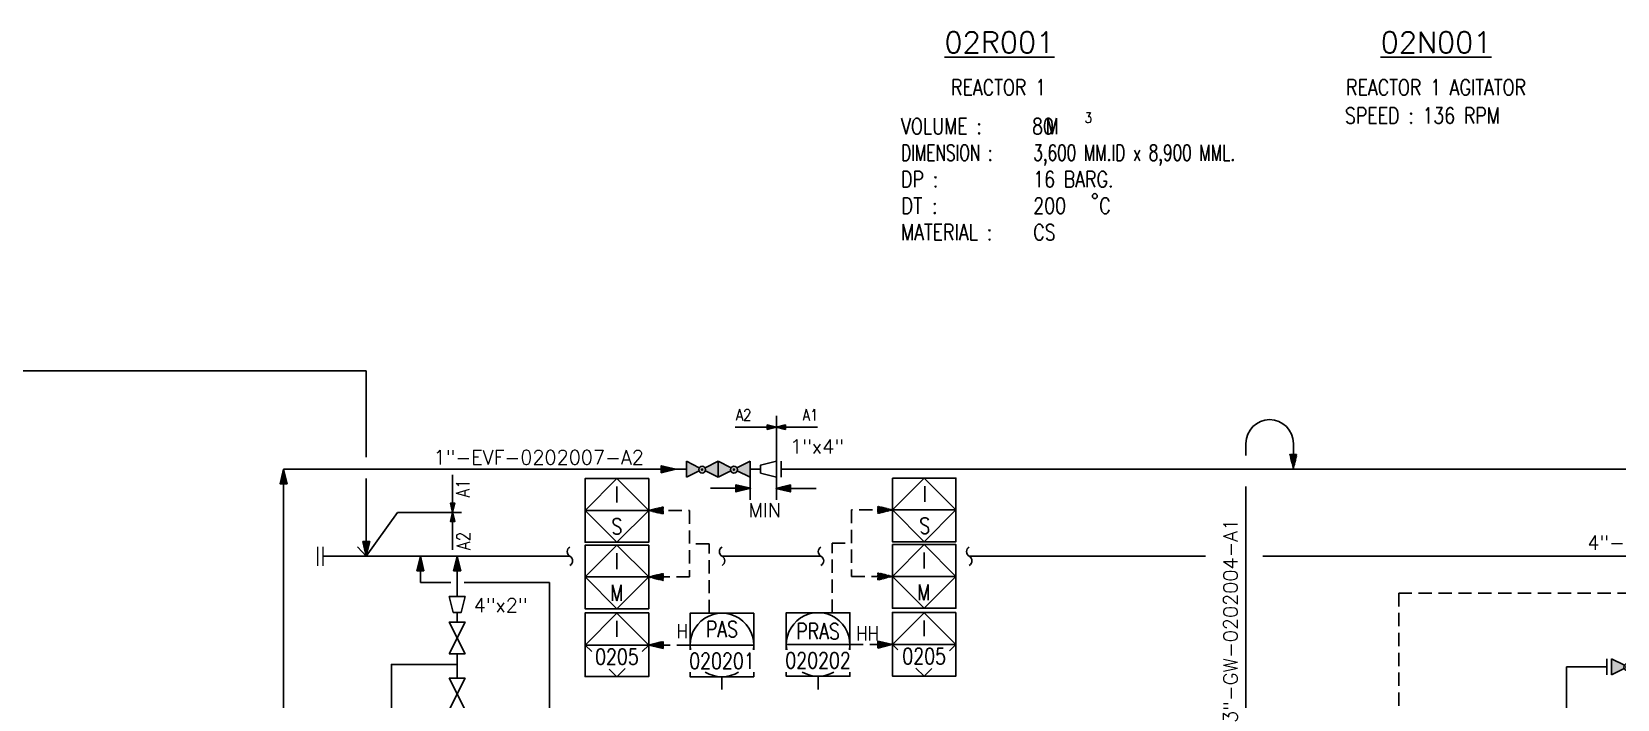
# Model space of a CAD drawing. Header units: inches. Extents: x 18 to 1172, y 24 to 967.
# Drawn here: x 189.3 to 488.4, y 840.6 to 966.5 of the extents above; entities that cross this region are included whole.
import ezdxf
from ezdxf.enums import TextEntityAlignment as Align

# ---------------------------------------------------------------- set-up
doc = ezdxf.new("R2010")
doc.units = ezdxf.units.IN
doc.header["$LTSCALE"] = 10
doc.header["$MEASUREMENT"] = 0
doc.linetypes.add('HIDDEN', pattern=[0.375, 0.25, -0.125])
for name, color, linetype in [('-B', 2, 'Continuous'), ('BLOCK', 7, 'Continuous'), ('INST', 4, 'Continuous'), ('MINE-LINE', 6, 'Continuous'), ('SYMBOL', 253, 'Continuous'), ('TEXT', 253, 'Continuous'), ('TXT-0', 7, 'Continuous')]:
    doc.layers.add(name, color=color, linetype=linetype)
doc.styles.add('ROMANS', font='romans.shx', dxfattribs={"width": 0.8})
doc.styles.add('S1', font='simplex', dxfattribs={"width": 0.8})
doc.styles.add('style1', font='SIMPLEX.shx', dxfattribs={"width": 0.8})

# ---------------------------------------------------------------- blocks, each defined once
blk = doc.blocks.new('SON')
at = {"linetype": 'ByBlock'}
h = blk.add_hatch(dxfattribs=at)
h.set_pattern_fill('ANSI37', color=0, scale=80, style=0)
h.paths.add_polyline_path([(64, 264), (-64, 264), (0, 0)])
at = {"color": 0, "linetype": 'ByBlock'}
blk.add_lwpolyline([(64, 264), (-64, 264), (0, 0)], close=True, dxfattribs=at)
blk = doc.blocks.new('GL V')
at = {"layer": 'MINE-LINE', "linetype": 'Continuous'}
h = blk.add_hatch(color=6, dxfattribs=at)
edge = h.paths.add_edge_path()
edge.add_arc((0, 0), 0.25, 0, 360)
at = {"layer": 'MINE-LINE', "color": 6, "linetype": 'Continuous'}
for p, q in [((-2.97, 1.57), (-0.54, 0.35)), ((-2.97, -1.43), (-2.97, 1.57)), ((3.03, 1.57), (0.55, 0.33)), ((3.03, -1.43), (3.03, 1.57)), ((-0.59, -0.24), (-2.97, -1.43)), ((0.6, -0.22), (3.03, -1.43))]:
    blk.add_line(p, q, dxfattribs=at)
for radius in [0.64, 0.25]:
    blk.add_circle((0, 0), radius, dxfattribs=at)
blk = doc.blocks.new('RC')
at = {"color": 0}
blk.add_lwpolyline([(3, -0.75), (3, 0.75), (0, 1.5), (0, -1.5), (3, -0.75)], dxfattribs=at)
blk = doc.blocks.new('VOLUME')
at = {"style": 'ROMANS', "width": 0.8}
blk.add_text('VOLUME :      M', height=3, dxfattribs=at).set_placement((0, 0))
at = {"style": 'S1', "width": 0.8}
blk.add_attdef('XX', text='', height=3, dxfattribs=at).set_placement((28.82, 0), align=Align.RIGHT)
at = {"style": 'ROMANS', "width": 0.8}
blk.add_attdef('3', (34.54, 2.12), '', height=2, dxfattribs=at)
blk = doc.blocks.new('DT DEGREE C')
at = {"color": 0}
blk.add_circle((36.54, 3.32), 0.461, dxfattribs=at)
at = {"color": 0, "style": 'ROMANS', "width": 0.8}
blk.add_attdef('DT', (29.67, 0), '', height=3, dxfattribs=at)
at = {"layer": 'TXT-0', "style": 'ROMANS'}
for s, width, p in [('DT :', 0.85, (0, 0)), ('C', 0.8, (37.38, 0))]:
    blk.add_text(s, height=3, dxfattribs=dict(at, width=width)).set_placement(p)
blk = doc.blocks.new('*U32')
at = {"layer": 'SYMBOL', "color": 0, "linetype": 'Continuous', "lineweight": 0}
for p, q in [((-0.5, -1.8), (-0.5, 1.8)), ((0.5, -1.8), (0.5, 1.8))]:
    blk.add_line(p, q, dxfattribs=at)
blk = doc.blocks.new('BRK LINE')
at = {"layer": 'MINE-LINE', "color": 0, "linetype": 'Continuous'}
blk.add_lwpolyline([(0, 1.73, 0.587355), (0, 0, -0.587355), (0, -1.73)], format="xyb", dxfattribs=at)

msp = doc.modelspace()

# ---------------------------------------------------------------- hatches: boundary and pattern name
at = {"layer": 'MINE-LINE', "linetype": 'Continuous'}
h = msp.add_hatch(color=6, dxfattribs=at)
h.paths.add_polyline_path([(312.78, 885.47), (312.78, 882.47), (315.16, 883.66, -0.096261), (315.11, 883.9, -0.146035), (315.21, 884.25)])
h.paths.add_polyline_path([(316.39, 883.9, 1), (315.11, 883.9, 1)])
h.paths.add_polyline_path([(315.73, 884.04, -1), (315.73, 883.79, -1)], flags=16)
h.paths.add_polyline_path([(318.78, 882.47), (318.78, 885.47), (316.3, 884.23, -0.1367), (316.39, 883.9, -0.087033), (316.35, 883.68)])
h = msp.add_hatch(color=6, dxfattribs=at)
h.paths.add_polyline_path([(318.78, 885.47), (318.78, 882.47), (321.16, 883.66, -0.096261), (321.11, 883.9, -0.146035), (321.21, 884.25)])
h.paths.add_polyline_path([(322.39, 883.9, 1), (321.11, 883.9, 1)])
h.paths.add_polyline_path([(321.73, 884.04, -1), (321.73, 883.79, -1)], flags=16)
h.paths.add_polyline_path([(324.78, 882.47), (324.78, 885.47), (322.3, 884.23, -0.1367), (322.39, 883.9, -0.087033), (322.35, 883.68)])
at = {"layer": 'MINE-LINE', "linetype": 'HIDDEN'}
h = msp.add_hatch(dxfattribs=at)
h.set_pattern_fill('ANSI37', color=1, scale=0.832, angle=90, style=0)
h.set_pattern_definition([(135, (320.05355, 850.82192), (-0.0735391, -0.0735391), []), (225, (320.05355, 850.82192), (0.0735391, -0.0735391), [])])
h.paths.add_polyline_path([(308.42, 851.49), (308.42, 850.16), (305.67, 850.82)])
h = msp.add_hatch(dxfattribs=at)
h.set_pattern_fill('ANSI37', color=1, scale=0.832, angle=90, style=0)
h.set_pattern_definition([(135, (351.61598, 850.91978), (-0.073539, -0.073539), []), (225, (351.61598, 850.91978), (0.073539, -0.073539), [])])
h.paths.add_polyline_path([(348.87, 851.59), (348.87, 850.25), (351.62, 850.92)])
at = {"layer": 'MINE-LINE', "linetype": 'Continuous'}
h = msp.add_hatch(color=6, dxfattribs=at)
h.paths.add_polyline_path([(487.27, 848.22), (487.27, 845.22), (489.65, 846.42, -0.096261), (489.61, 846.65, -0.146035), (489.71, 847.01)])
h.paths.add_polyline_path([(490.89, 846.65, 1), (489.61, 846.65, 1)])
h.paths.add_polyline_path([(490.23, 846.79, -1), (490.23, 846.54, -1)], flags=16)
h.paths.add_polyline_path([(493.27, 845.22), (493.27, 848.22), (490.79, 846.99, -0.1367), (490.89, 846.65, -0.087033), (490.85, 846.44)])
at = {"layer": 'TXT-0'}
for points in [[(329.74, 891.92), (328.02, 892.35), (328.02, 891.49)], [(329.74, 891.92), (331.46, 891.49), (331.46, 892.35)], [(268.68, 875.84), (269.11, 877.56), (268.25, 877.56)], [(268.68, 875.84), (269.11, 874.12), (268.25, 874.12)]]:
    msp.add_hatch(color=256, dxfattribs=at).paths.add_polyline_path(points)

# ---------------------------------------------------------------- linework, layer by layer
at = {"layer": '-B', "color": 6, "linetype": 'Continuous'}
for p, q in [((418.32, 888.86), (418.32, 886.54)), ((427.26, 888.86), (427.26, 884.03)), ((418.32, 880.71), (418.32, 871.54))]:
    msp.add_line(p, q, dxfattribs=at)
msp.add_arc((422.79, 888.86), 4.47, 0, 180, dxfattribs=at)
at = {"color": 6}
for p, q in [((252.39, 902.57), (230.7, 902.57)), ((252.39, 886.23), (252.39, 902.57)), ((236.79, 883.97), (236.79, 791.59)), ((418.32, 871.54), (418.32, 787.72)), ((262.6, 867.57), (262.6, 862.62)), ((269.53, 867.57), (269.53, 859.95)), ((262.6, 862.62), (268.33, 862.62)), ((270.84, 862.62), (286.92, 862.62)), ((286.92, 862.62), (286.92, 830.33)), ((269.53, 856.95), (269.53, 855.13)), ((269.53, 849.16), (269.53, 844.54)), ((478.8, 846.72), (478.8, 768.55)), ((486.4, 846.72), (478.8, 846.72))]:
    msp.add_line(p, q, dxfattribs=at)
at = {"color": 6, "linetype": 'Continuous'}
for p, q in [((305.67, 850.82), (293.67, 850.82)), ((363.62, 850.92), (351.62, 850.92))]:
    msp.add_line(p, q, dxfattribs=at)
at = {"color": 6}
for points in [[(231.24, 902.57), (65.09, 902.57)], [(252.39, 867.57), (252.39, 870.32)], [(257.14, 831.54), (257.14, 847.17), (269.53, 847.17)]]:
    msp.add_lwpolyline(points, dxfattribs=at)
at = {"color": 6, "linetype": 'Continuous', "flags": 128}
for points in [[(305.67, 856.86), (293.67, 856.86), (293.67, 844.86), (305.67, 844.86)], [(363.62, 856.96), (351.62, 856.96), (351.62, 844.96), (363.62, 844.96)]]:
    msp.add_lwpolyline(points, close=True, dxfattribs=at)
for points in [[(299.67, 856.82), (293.67, 850.82), (294.92, 849.58)], [(304.46, 849.61), (305.67, 850.82), (299.67, 856.82)], [(357.62, 856.92), (351.62, 850.92), (352.64, 849.9)], [(362.4, 849.7), (363.62, 850.92), (357.62, 856.92)], [(298.2, 846.29), (299.67, 844.82), (301.24, 846.39)], [(356.08, 846.45), (357.62, 844.92), (359.08, 846.38)]]:
    msp.add_lwpolyline(points, dxfattribs=at)
at = {"color": 6}
for points in [[(268.04, 849.16), (271.02, 855.13), (268.04, 855.13), (271.02, 849.16)], [(268.04, 838.57), (271.02, 844.54), (268.04, 844.54), (271.02, 838.57)]]:
    msp.add_lwpolyline(points, close=True, dxfattribs=at)
at = {"layer": 'INST', "color": 6}
for p, q in [((351.62, 876.31), (363.62, 876.31)), ((305.67, 876.2), (293.67, 876.2)), ((305.67, 863.65), (293.67, 863.65)), ((351.62, 863.76), (363.62, 863.76)), ((325.48, 850.82), (313.48, 850.82)), ((343.61, 850.92), (331.61, 850.92))]:
    msp.add_line(p, q, dxfattribs=at)
at = {"layer": 'INST', "color": 6, "flags": 128}
for points in [[(351.62, 882.31), (363.62, 882.31), (363.62, 870.31), (351.62, 870.31)], [(305.67, 882.2), (293.67, 882.2), (293.67, 870.2), (305.67, 870.2)], [(305.67, 869.65), (293.67, 869.65), (293.67, 857.65), (305.67, 857.65)], [(351.62, 869.76), (363.62, 869.76), (363.62, 857.76), (351.62, 857.76)]]:
    msp.add_lwpolyline(points, close=True, dxfattribs=at)
for points in [[(357.62, 870.31), (351.62, 876.31), (357.62, 882.31), (363.62, 876.31), (357.62, 870.31)], [(299.67, 870.2), (305.67, 876.2), (299.67, 882.2), (293.67, 876.2), (299.67, 870.2)], [(305.67, 863.65), (299.67, 869.65), (293.67, 863.65), (299.67, 857.65), (305.67, 863.65)], [(351.62, 863.76), (357.62, 869.76), (363.62, 863.76), (357.62, 857.76), (351.62, 863.76)], [(325.48, 849.91), (325.48, 856.82), (313.48, 856.82), (313.48, 849.91)], [(343.61, 849.91), (343.61, 856.92), (331.61, 856.92), (331.61, 849.91)], [(313.48, 845.71), (313.48, 844.82), (325.48, 844.82), (325.48, 845.71)], [(331.61, 845.71), (331.61, 844.92), (343.61, 844.92), (343.61, 845.71)]]:
    msp.add_lwpolyline(points, dxfattribs=at)
at = {"layer": 'INST', "color": 6}
for centre, start, end in [((319.48, 850.82), 351.247, 188.753), ((337.61, 850.92), 350.3002, 189.6998), ((319.48, 850.82), 238.3792, 301.6208), ((337.61, 850.92), 240.2093, 299.7907)]:
    msp.add_arc(centre, 6, start, end, dxfattribs=at)
at = {"layer": 'MINE-LINE', "color": 6, "linetype": 'Continuous'}
for p, q in [((312.78, 882.47), (312.78, 885.47)), ((312.78, 885.47), (315.21, 884.25)), ((318.78, 885.47), (316.3, 884.23)), ((318.78, 885.47), (321.21, 884.25)), ((318.78, 882.47), (318.78, 885.47)), ((324.78, 885.47), (322.3, 884.23)), ((324.78, 882.47), (324.78, 885.47)), ((329.74, 882.47), (329.74, 885.47)), ((330.64, 882.47), (330.64, 885.47)), ((236.79, 883.97), (312.78, 883.97)), ((315.16, 883.66), (312.78, 882.47)), ((316.35, 883.68), (318.78, 882.47)), ((321.16, 883.66), (318.78, 882.47)), ((322.35, 883.68), (324.78, 882.47)), ((324.78, 883.97), (326.74, 883.97)), ((330.64, 883.97), (1128.71, 883.97)), ((252.39, 882.26), (252.39, 867.57)), ((290.8, 867.57), (244.27, 867.57)), ((319.5, 867.57), (338.16, 867.57)), ((366.13, 867.57), (410.71, 867.57)), ((421.49, 867.57), (1128.71, 867.57)), ((486.4, 845.22), (486.4, 848.22)), ((487.27, 845.22), (487.27, 848.22))]:
    msp.add_line(p, q, dxfattribs=at)
at = {"layer": 'MINE-LINE', "color": 2, "linetype": 'HIDDEN'}
for p, q in [((351.62, 876.31), (343.91, 876.31)), ((343.91, 876.31), (343.91, 863.76)), ((305.67, 876.2), (313.38, 876.2)), ((313.38, 876.2), (313.38, 863.65)), ((317.04, 869.93), (313.38, 869.93)), ((317.04, 856.82), (317.04, 869.93)), ((340.25, 856.92), (340.25, 870.03)), ((340.25, 870.03), (343.91, 870.03)), ((313.38, 863.65), (305.67, 863.65)), ((343.91, 863.76), (351.62, 863.76)), ((447.13, 860.61), (447.13, 808.51)), ((447.13, 860.61), (575.24, 860.61)), ((313.48, 850.82), (305.67, 850.82)), ((343.61, 850.92), (351.62, 850.92)), ((319.48, 844.92), (319.48, 841.62)), ((337.61, 844.92), (337.61, 841.62))]:
    msp.add_line(p, q, dxfattribs=at)
at = {"layer": 'MINE-LINE', "color": 6, "linetype": 'Continuous', "const_width": 0.25}
for points in [[(315.73, 883.79, -1), (315.73, 884.04, -1)], [(321.73, 883.79, -1), (321.73, 884.04, -1)]]:
    msp.add_lwpolyline(points, format="xyb", close=True, dxfattribs=at)
at = {"layer": 'MINE-LINE', "color": 1, "linetype": 'HIDDEN'}
for points in [[(308.42, 851.49), (308.42, 850.16), (305.67, 850.82)], [(348.87, 851.59), (348.87, 850.25), (351.62, 850.92)]]:
    msp.add_lwpolyline(points, close=True, dxfattribs=at)
at = {"layer": 'MINE-LINE', "color": 6, "linetype": 'Continuous'}
for centre in [(315.75, 883.9), (321.75, 883.9)]:
    msp.add_circle(centre, 0.64, dxfattribs=at)
at = {"layer": 'TXT-0'}
for p, q in [((322, 891.92), (337.48, 891.92)), ((329.74, 894.07), (329.74, 885.47)), ((268.68, 875.84), (268.68, 882.93)), ((324.78, 882.47), (324.78, 878.23)), ((329.74, 882.47), (329.74, 878.23)), ((317.33, 880.38), (324.87, 880.38)), ((329.66, 880.37), (337.27, 880.37)), ((252.39, 867.57), (258.27, 875.84)), ((258.27, 875.84), (261.74, 875.84)), ((261.74, 875.84), (270.33, 875.84)), ((261.74, 875.84), (270.33, 875.84)), ((268.68, 875.84), (268.68, 868.75)), ((252.39, 867.57), (250.73, 869.37))]:
    msp.add_line(p, q, dxfattribs=at)
for points in [[(329.74, 891.92), (328.02, 892.35), (328.02, 891.49), (329.74, 891.92)], [(329.74, 891.92), (331.46, 891.49), (331.46, 892.35), (329.74, 891.92)], [(268.68, 875.84), (269.11, 877.56), (268.25, 877.56), (268.68, 875.84)], [(268.68, 875.84), (269.11, 874.12), (268.25, 874.12), (268.68, 875.84)]]:
    msp.add_lwpolyline(points, dxfattribs=at)

# ---------------------------------------------------------------- block references
ref = msp.add_blockref('VOLUME', (353.27, 947.18))
ref.add_attrib('XX', '80', dxfattribs={"height": 3, "style": 'S1', "width": 0.8}).set_placement((382.09, 947.18), align=Align.RIGHT)
ref.add_attrib('3', '3', (387.89, 949.3), dxfattribs={"height": 2, "style": 'ROMANS', "width": 0.8})
at = {"color": 0}
ref = msp.add_blockref('DT DEGREE C', (353.27, 932.18), dxfattribs=at)
ref.add_attrib('DT', '200', (378.2, 932.18), dxfattribs={"color": 0, "height": 3, "style": 'ROMANS', "width": 0.8})
at = {"color": 6, "linetype": 'Continuous', "xscale": -1}
msp.add_blockref('RC', (329.74, 883.97), dxfattribs=at)
at = {"color": 6, "xscale": -0.01039999999920838, "yscale": 0.01039999999920838, "zscale": 0.0104, "rotation": 180}
for p in [(236.79, 883.97), (262.6, 867.57), (269.53, 867.57)]:
    msp.add_blockref('SON', p, dxfattribs=at)
at = {"color": 6}
msp.add_blockref('*U32', (243.77, 867.57), dxfattribs=at)
at = {"color": 6, "linetype": 'Continuous', "rotation": 270}
msp.add_blockref('RC', (269.53, 859.95), dxfattribs=at)
at = {"color": 0}
msp.add_blockref('GL V', (490.25, 846.65), dxfattribs=at)
at = {"layer": 'MINE-LINE', "color": 6, "linetype": 'HIDDEN', "xscale": 0.01040000002831221, "yscale": 0.01040000002831221, "zscale": 0.01040000002831221}
msp.add_blockref('SON', (427.26, 884.03), dxfattribs=at)
at = {"layer": 'MINE-LINE', "color": 6, "linetype": 'Continuous', "xscale": -0.01039999999920838, "yscale": 0.01039999999920838, "zscale": 0.0104, "rotation": 90}
msp.add_blockref('SON', (310.79, 883.97), dxfattribs=at)
at = {"layer": 'MINE-LINE', "color": 1, "linetype": 'HIDDEN', "yscale": 0.01039999999920838}
for p, xscale, zscale, rotation in [((305.67, 876.2), -0.01039999999920838, 0.0104, 270), ((351.62, 876.31), 0.01039999999920838, 0.01039999999920838, 90.00000000000001), ((351.62, 863.76), 0.01039999999920838, 0.01039999999920838, 90.00000000000001), ((305.67, 863.65), -0.01039999999920838, 0.0104, 270)]:
    msp.add_blockref('SON', p, dxfattribs=dict(at, xscale=xscale, zscale=zscale, rotation=rotation))
at = {"layer": 'MINE-LINE', "color": 6, "linetype": 'Continuous', "xscale": -0.01039999999920838, "yscale": 0.01039999999920838, "zscale": 0.0104}
msp.add_blockref('SON', (252.39, 867.57), dxfattribs=at)
at = {"layer": 'MINE-LINE', "color": 6, "linetype": 'Continuous'}
for p in [(290.8, 867.57), (319.5, 867.57), (338.16, 867.57), (366.13, 867.57)]:
    msp.add_blockref('BRK LINE', p, dxfattribs=at)
at = {"layer": 'TXT-0', "yscale": 0.01039999999920838}
for p, xscale, zscale, rotation in [((324.87, 880.38), 0.01039999999920838, 0.01039999999920838, 90), ((329.66, 880.37), -0.01039999999920838, 0.0104, 270)]:
    msp.add_blockref('SON', p, dxfattribs=dict(at, xscale=xscale, zscale=zscale, rotation=rotation))

# ---------------------------------------------------------------- texts
at = {"style": 'ROMANS', "width": 0.8}
for tag, p in [('I', (299.67, 879.2)), ('I', (357.72, 879.31)), ('S', (299.67, 873.2)), ('S', (357.74, 873.31)), ('I', (299.67, 866.65)), ('I', (357.65, 866.76)), ('M', (299.67, 860.65)), ('M', (357.54, 860.76)), ('I', (299.67, 853.86)), ('I', (357.62, 853.96)), ('PAS', (319.48, 853.82)), ('PRAS', (337.61, 853.42)), ('0205', (299.67, 848.62)), ('020202', (337.61, 847.92)), ('0205', (357.62, 848.72)), ('020201', (319.48, 847.82))]:
    msp.add_attdef(tag, text='', height=3, dxfattribs=at).set_placement(p, align=Align.MIDDLE_CENTER)
at = {"layer": 'BLOCK', "color": 2, "style": 'ROMANS', "width": 0.85}
msp.add_attdef('A2', text='#####', height=2.148, dxfattribs=at).set_placement((325.03, 894.22), align=Align.MIDDLE_RIGHT)
msp.add_attdef('A1', text='#####', height=2.148, dxfattribs=at).set_placement((334.69, 894.22), align=Align.MIDDLE_LEFT)
for tag, p in [('A1', (271.86, 880.4)), ('A2', (271.98, 870.46))]:
    msp.add_attdef(tag, text='#####', height=2.5, rotation=90, dxfattribs=at).set_placement(p, align=Align.CENTER)
at = {"layer": 'TEXT', "color": 0, "linetype": 'Continuous', "style": 'style1', "width": 0.85}
for s, height, p in [('H', 2.67, (310.92, 852.11)), ('HH', 2.667, (344.79, 851.68))]:
    msp.add_text(s, height=height, dxfattribs=at).set_placement(p)
at = {"layer": 'TXT-0', "style": 'style1'}
for s, p in [('%%U02R001', (371.81, 964.51)), ('%%U02N001', (454.18, 964.51))]:
    msp.add_text(s, height=4, dxfattribs=at).set_placement(p, align=Align.MIDDLE_CENTER)
at = {"layer": 'TXT-0', "style": 'ROMANS', "width": 0.8}
for s, p in [('REACTOR 1', (371.65, 954.51)), ('REACTOR 1 AGITATOR', (454.18, 954.51)), ('SPEED : 136 RPM', (451.61, 949.19))]:
    msp.add_text(s, height=3, dxfattribs=at).set_placement(p, align=Align.CENTER)
at = {"layer": 'TXT-0', "style": 'ROMANS'}
for s, width, p in [('DIMENSION :', 0.7, (353.27, 942.18)), ('3,600 MM.ID x 8,900 MML.', 0.7, (378.2, 942.18)), ('DP :', 0.8, (353.27, 937.18)), ('16 BARG.', 0.8, (378.2, 937.18)), ('MATERIAL :', 0.8, (353.27, 927.18)), ('CS', 0.8, (378.2, 927.18))]:
    msp.add_text(s, height=3, dxfattribs=dict(at, width=width)).set_placement(p)
at = {"layer": 'TXT-0', "style": 'style1'}
for s, p in [('1"x4"', (342.49, 886.94)), ('4"x2"', (282.82, 856.99))]:
    msp.add_text(s, height=2.667, dxfattribs=at).set_placement(p, align=Align.RIGHT)
for s, height, p in [('1"-EVF-0202007-A2', 2.6667, (284.92, 884.89)), ('MIN', 2.667, (327.54, 874.92)), ('4"-GW-0202002-A2-S', 2.6667, (504.57, 868.8))]:
    msp.add_text(s, height=height, dxfattribs=at).set_placement(p, align=Align.CENTER)
msp.add_text('3"-GW-0202004-A1', height=2.6667, rotation=90, dxfattribs=at).set_placement((416.75, 855.4), align=Align.CENTER)

doc.saveas('drawing.dxf')
